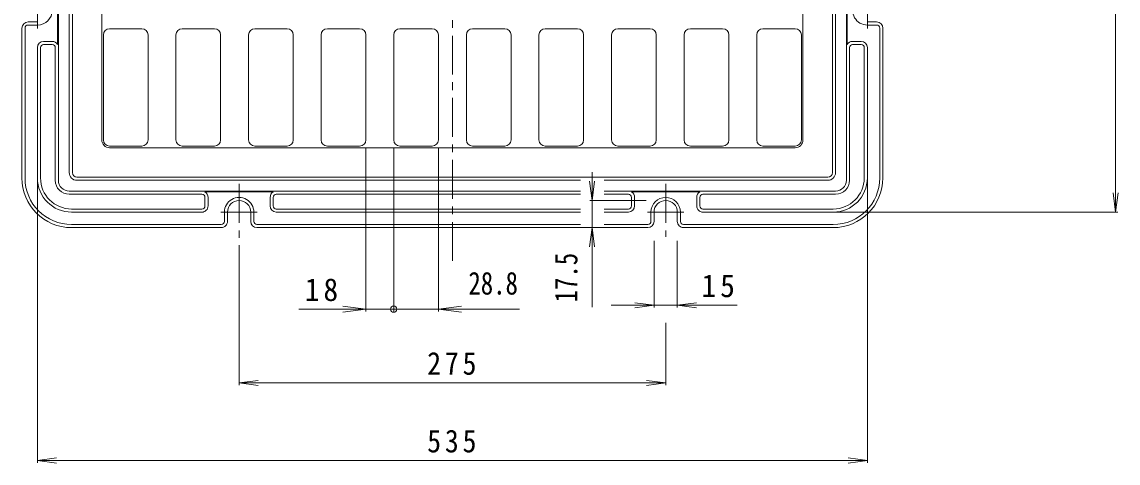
# Model space of a CAD drawing. Units: millimetres, scale not verified. Extents: x -760 to 885, y -678 to 526.
# Drawn here: x -744 to -37, y -259 to 25 of the extents above; entities that cross this region are included whole.
import ezdxf
from ezdxf.enums import TextEntityAlignment as Align

# ---------------------------------------------------------------- set-up
doc = ezdxf.new("R2010")
doc.units = ezdxf.units.MM
doc.header["$LTSCALE"] = 5
doc.header["$PDMODE"] = 32
doc.header["$PDSIZE"] = 4
doc.linetypes.add('CHAIN1', pattern=[8, 5, -1, 1, -1])
for name, color, linetype, lineweight in [('0-0', 3, 'Continuous', 9), ('0-1', 2, 'Continuous', 9), ('0-4', 7, 'Continuous', 9)]:
    doc.layers.add(name, color=color, linetype=linetype, lineweight=lineweight)
doc.styles.add('ＭＳ ゴシック', font='')
doc.styles.get('ＭＳ ゴシック').set_extended_font_data('MS Gothic')

msp = doc.modelspace()

# ---------------------------------------------------------------- linework, layer by layer
at = {"layer": '0-0'}
for p, q in [((-711.581, 412.203), (-711.581, -71.797)), ((-221.581, 412.203), (-221.581, -71.797)), ((-692.581, 391.203), (-692.581, -50.797)), ((-240.581, 391.203), (-240.581, -50.797)), ((-691.581, -50.797), (-691.581, 16.803)), ((-687.581, 20.803), (-666.781, 20.803)), ((-662.781, -50.797), (-662.781, 16.803)), ((-644.781, -50.797), (-644.781, 16.803)), ((-640.781, 20.803), (-619.981, 20.803)), ((-615.981, -50.797), (-615.981, 16.803)), ((-597.981, -50.797), (-597.981, 16.803)), ((-593.981, 20.803), (-573.181, 20.803)), ((-569.181, -50.797), (-569.181, 16.803)), ((-551.181, -50.797), (-551.181, 16.803)), ((-547.181, 20.803), (-526.381, 20.803)), ((-522.381, -50.797), (-522.381, 16.803)), ((-504.381, -50.797), (-504.381, 16.803)), ((-500.381, 20.803), (-479.581, 20.803)), ((-475.581, -50.797), (-475.581, 16.803)), ((-457.581, -50.797), (-457.581, 16.803)), ((-432.781, 20.803), (-453.581, 20.803)), ((-428.781, -50.797), (-428.781, 16.803)), ((-410.781, -50.797), (-410.781, 16.803)), ((-385.981, 20.803), (-406.781, 20.803)), ((-381.981, -50.797), (-381.981, 16.803)), ((-363.981, -50.797), (-363.981, 16.803)), ((-339.181, 20.803), (-359.981, 20.803)), ((-335.181, -50.797), (-335.181, 16.803)), ((-317.181, -50.797), (-317.181, 16.803)), ((-292.381, 20.803), (-313.181, 20.803)), ((-288.381, -50.797), (-288.381, 16.803)), ((-270.381, -50.797), (-270.381, 16.803)), ((-245.581, 20.803), (-266.381, 20.803)), ((-241.581, -50.797), (-241.581, 16.803)), ((-687.581, -54.797), (-666.781, -54.797)), ((-245.581, -55.797), (-687.581, -55.797)), ((-640.781, -54.797), (-619.981, -54.797)), ((-593.981, -54.797), (-573.181, -54.797)), ((-547.181, -54.797), (-526.381, -54.797)), ((-500.381, -54.797), (-479.581, -54.797)), ((-432.781, -54.797), (-453.581, -54.797)), ((-385.981, -54.797), (-406.781, -54.797)), ((-339.181, -54.797), (-359.981, -54.797)), ((-292.381, -54.797), (-313.181, -54.797)), ((-245.581, -54.797), (-266.381, -54.797)), ((-224.581, -74.797), (-708.581, -74.797))]:
    msp.add_line(p, q, dxfattribs=at)
for centre, radius, start, end in [((-687.581, 16.803), 4, 90, 180), ((-666.781, 16.803), 4, 0, 90), ((-640.781, 16.803), 4, 90, 180), ((-619.981, 16.803), 4, 0, 90), ((-593.981, 16.803), 4, 90, 180), ((-573.181, 16.803), 4, 0, 90), ((-547.181, 16.803), 4, 90, 180), ((-526.381, 16.803), 4, 0, 90), ((-500.381, 16.803), 4, 90, 180), ((-479.581, 16.803), 4, 0, 90), ((-453.581, 16.803), 4, 90, 180), ((-432.781, 16.803), 4, 0, 90), ((-406.781, 16.803), 4, 90, 180), ((-385.981, 16.803), 4, 0, 90), ((-359.981, 16.803), 4, 90, 180), ((-339.181, 16.803), 4, 0, 90), ((-313.181, 16.803), 4, 90, 180), ((-292.381, 16.803), 4, 0, 90), ((-266.381, 16.803), 4, 90, 180), ((-245.581, 16.803), 4, 0, 90), ((-687.581, -50.797), 5, 180, 270), ((-687.581, -50.797), 4, 180, 270), ((-666.781, -50.797), 4, 270, 0), ((-640.781, -50.797), 4, 180, 270), ((-619.981, -50.797), 4, 270, 0), ((-593.981, -50.797), 4, 180, 270), ((-573.181, -50.797), 4, 270, 0), ((-547.181, -50.797), 4, 180, 270), ((-526.381, -50.797), 4, 270, 0), ((-500.381, -50.797), 4, 180, 270), ((-479.581, -50.797), 4, 270, 0), ((-453.581, -50.797), 4, 180, 270), ((-432.781, -50.797), 4, 270, 0), ((-406.781, -50.797), 4, 180, 270), ((-385.981, -50.797), 4, 270, 0), ((-359.981, -50.797), 4, 180, 270), ((-339.181, -50.797), 4, 270, 0), ((-313.181, -50.797), 4, 180, 270), ((-292.381, -50.797), 4, 270, 0), ((-266.381, -50.797), 4, 180, 270), ((-245.581, -50.797), 4, 270, 0), ((-245.581, -50.797), 5, 270, 0), ((-708.581, -71.797), 3, 180, 270), ((-224.581, -71.797), 3, 270, 0)]:
    msp.add_arc(centre, radius, start, end, dxfattribs=at)
at = {"layer": '0-1', "linetype": 'CHAIN1'}
for p, q in [((-466.581, -128.694), (-466.581, 467.599)), ((-734.082, 44.456), (-734.082, 20.961)), ((-199.081, 44.456), (-199.081, 20.961)), ((-604.081, -79.147), (-604.081, -113.826)), ((-329.081, -79.147), (-329.081, -113.222)), ((-592.328, -97.297), (-615.823, -97.297)), ((-340.834, -97.297), (-317.339, -97.297))]:
    msp.add_line(p, q, dxfattribs=at)
at = {"layer": '0-1'}
for p, q in [((-720.581, -76.797), (-720.581, 417.203)), ((-212.581, -76.797), (-212.581, 417.203)), ((-713.581, -71.797), (-713.581, 412.203)), ((-219.581, -71.797), (-219.581, 412.203)), ((-721.081, 10.639), (-721.081, 54.766)), ((-212.081, 10.639), (-212.081, 54.766)), ((-744.081, -75.297), (-744.081, 21.203)), ((-742.081, -75.297), (-742.081, 21.203)), ((-734.082, 25.203), (-740.081, 25.203)), ((-740.081, 23.203), (-734.082, 23.203)), ((-734.081, 23.203), (-734.081, 23.216)), ((-733.082, 23.203), (-733.082, 23.216)), ((-200.081, 23.203), (-200.081, 23.216)), ((-199.081, 25.203), (-193.081, 25.203)), ((-199.081, 23.203), (-199.081, 23.216)), ((-193.081, 23.203), (-199.081, 23.203)), ((-191.081, -75.297), (-191.081, 21.203)), ((-189.081, -75.297), (-189.081, 21.203)), ((-734.081, -75.297), (-734.081, 8.703)), ((-732.081, -75.297), (-732.081, 8.703)), ((-730.081, 12.703), (-724.581, 12.703)), ((-724.581, 10.703), (-730.081, 10.703)), ((-722.581, -76.797), (-722.581, 8.703)), ((-210.581, -76.797), (-210.581, 8.703)), ((-203.081, 12.703), (-208.581, 12.703)), ((-208.581, 10.703), (-203.081, 10.703)), ((-201.081, -75.297), (-201.081, 8.703)), ((-199.081, -75.297), (-199.081, 8.703)), ((-383.974, -76.797), (-708.581, -76.797)), ((-224.581, -76.797), (-368.826, -76.797)), ((-713.581, -83.797), (-383.974, -83.797)), ((-626.145, -84.297), (-582.018, -84.297)), ((-368.826, -83.797), (-219.581, -83.797)), ((-307.018, -84.297), (-351.145, -84.297)), ((-628.081, -85.797), (-713.581, -85.797)), ((-626.081, -87.797), (-626.081, -93.297)), ((-624.081, -93.297), (-624.081, -87.797)), ((-584.081, -93.297), (-584.081, -87.797)), ((-582.081, -87.797), (-582.081, -93.297)), ((-383.974, -85.797), (-580.081, -85.797)), ((-353.081, -85.797), (-368.826, -85.797)), ((-351.081, -87.797), (-351.081, -93.297)), ((-349.081, -93.297), (-349.081, -87.797)), ((-309.081, -93.297), (-309.081, -87.797)), ((-307.081, -87.797), (-307.081, -93.297)), ((-305.081, -85.797), (-219.581, -85.797)), ((-712.081, -95.297), (-628.081, -95.297)), ((-628.081, -97.297), (-712.081, -97.297)), ((-613.581, -96.298), (-613.568, -96.298)), ((-613.581, -97.297), (-613.568, -97.297)), ((-613.581, -103.297), (-613.581, -97.297)), ((-611.581, -97.297), (-611.581, -103.297)), ((-596.581, -97.297), (-596.581, -103.297)), ((-594.581, -103.297), (-594.581, -97.297)), ((-580.081, -95.297), (-383.974, -95.297)), ((-383.974, -97.297), (-580.081, -97.297)), ((-368.826, -95.297), (-353.081, -95.297)), ((-353.081, -97.297), (-368.826, -97.297)), ((-338.581, -103.297), (-338.581, -97.297)), ((-336.581, -97.297), (-336.581, -103.297)), ((-321.581, -97.297), (-321.581, -103.297)), ((-319.581, -96.298), (-319.594, -96.298)), ((-319.581, -97.297), (-319.594, -97.297)), ((-319.581, -103.297), (-319.581, -97.297)), ((-221.081, -95.297), (-305.081, -95.297)), ((-305.081, -97.297), (-221.081, -97.297)), ((-615.581, -105.297), (-712.081, -105.297)), ((-383.974, -105.297), (-592.581, -105.297)), ((-340.581, -105.297), (-368.826, -105.297)), ((-317.581, -105.297), (-221.081, -105.297)), ((-615.581, -107.297), (-712.081, -107.297)), ((-340.581, -107.297), (-592.581, -107.297)), ((-317.581, -107.297), (-221.081, -107.297))]:
    msp.add_line(p, q, dxfattribs=at)
for centre, radius, start, end in [((-734.082, 32.703), 9.5, 269.99989, 89.99989), ((-199.081, 32.703), 9.5, 90.00011, 270.00011), ((-740.081, 21.203), 4, 90, 180), ((-740.081, 21.203), 2, 90, 180), ((-193.081, 21.203), 4, 0, 90), ((-193.081, 21.203), 2, 0, 90), ((-730.081, 8.703), 4, 90, 180), ((-730.081, 8.703), 2, 90, 180), ((-724.581, 8.703), 4, 28.95522, 90), ((-724.581, 8.703), 2, 0, 90), ((-208.581, 8.703), 4, 90, 151.04478), ((-208.581, 8.703), 2, 90, 180), ((-203.081, 8.703), 4, 0, 90), ((-203.081, 8.703), 2, 0, 90), ((-712.081, -75.297), 32, 180, 270), ((-712.081, -75.297), 30, 180, 270), ((-712.081, -75.297), 22, 180, 270), ((-712.081, -75.297), 20, 180, 270), ((-713.581, -76.797), 9, 180, 270), ((-713.581, -76.797), 7, 180, 270), ((-708.581, -71.797), 5, 180, 270), ((-224.581, -71.797), 5, 270, 0), ((-221.081, -75.297), 22, 270, 0), ((-221.081, -75.297), 20, 270, 0), ((-221.081, -75.297), 30, 270, 0), ((-221.081, -75.297), 32, 270, 0), ((-219.581, -76.797), 9, 270, 0), ((-219.581, -76.797), 7, 270, 0), ((-628.081, -87.797), 4, 0.00012, 61.04491), ((-580.081, -87.797), 4, 118.95534, 180.00012), ((-353.081, -87.797), 4, 359.99988, 61.04466), ((-305.081, -87.797), 4, 118.95509, 179.99988), ((-628.081, -87.797), 2, 0, 90), ((-604.081, -97.297), 9.5, 0.00021, 180.00021), ((-604.081, -97.297), 7.5, 0.0002, 180), ((-580.081, -87.797), 2, 90, 180), ((-353.081, -87.797), 2, 0, 90), ((-329.081, -97.297), 9.5, 359.99979, 179.99979), ((-329.081, -97.297), 7.5, 0, 179.9998), ((-305.081, -87.797), 2, 90, 180), ((-628.081, -93.297), 4, 270.00012, 0.00012), ((-628.081, -93.297), 2, 270, 0), ((-580.081, -93.297), 4, 180.00012, 270.00012), ((-580.081, -93.297), 2, 179.99976, 270), ((-353.081, -93.297), 2, 270, 0.00024), ((-353.081, -93.297), 4, 269.99988, 359.99988), ((-305.081, -93.297), 4, 179.99988, 269.99988), ((-305.081, -93.297), 2, 180, 270), ((-615.581, -103.297), 2, 270, 0), ((-615.581, -103.297), 4, 270.00012, 0.00012), ((-592.581, -103.297), 4, 180.00012, 270.00012), ((-592.581, -103.297), 2, 180, 270), ((-340.581, -103.297), 2, 270, 0), ((-340.581, -103.297), 4, 269.99988, 359.99988), ((-317.581, -103.297), 4, 179.99988, 269.99988), ((-317.581, -103.297), 2, 180, 270)]:
    msp.add_arc(centre, radius, start, end, dxfattribs=at)
at = {"layer": '0-4'}
for p, q in [((-39.081, -97.297), (-39.081, 437.703)), ((-734.082, 8.461), (-734.082, -258.797)), ((-199.081, 8.461), (-199.081, -258.797)), ((-522.381, -55.797), (-522.381, -161.297)), ((-504.381, -55.797), (-504.381, -161.297)), ((-475.581, -55.797), (-475.581, -161.297)), ((-376.581, -89.797), (-378.213, -77.404)), ((-376.581, -71.628), (-376.581, -158.617)), ((-376.581, -89.797), (-374.95, -77.404)), ((-341.581, -89.797), (-378.081, -89.797)), ((-39.081, -97.297), (-40.713, -84.904)), ((-39.081, -97.297), (-37.449, -84.904)), ((-304.839, -97.297), (-37.581, -97.297)), ((-376.581, -107.297), (-378.213, -119.69)), ((-376.581, -107.297), (-374.95, -119.69)), ((-604.081, -118.557), (-604.081, -208.797)), ((-336.581, -115.797), (-336.581, -158.797)), ((-321.581, -115.797), (-321.581, -158.797)), ((-423.391, -159.797), (-565.471, -159.797)), ((-522.381, -159.797), (-537.253, -157.84)), ((-522.381, -159.797), (-537.253, -161.755)), ((-475.581, -159.797), (-460.709, -157.84)), ((-475.581, -159.797), (-460.709, -161.755)), ((-282.91, -157.297), (-364.249, -157.297)), ((-336.581, -157.297), (-348.974, -155.666)), ((-336.581, -157.297), (-348.974, -158.929)), ((-321.581, -157.297), (-309.188, -155.666)), ((-321.581, -157.297), (-309.188, -158.929)), ((-329.081, -168.71), (-329.081, -208.797)), ((-604.081, -207.297), (-591.688, -205.666)), ((-604.081, -207.297), (-329.081, -207.297)), ((-604.081, -207.297), (-591.688, -208.929)), ((-329.081, -207.297), (-341.474, -205.666)), ((-329.081, -207.297), (-341.474, -208.929)), ((-734.082, -257.297), (-721.688, -255.666)), ((-734.082, -257.297), (-199.081, -257.297)), ((-734.082, -257.297), (-721.688, -258.929)), ((-199.081, -257.297), (-211.474, -255.666)), ((-199.081, -257.297), (-211.474, -258.929))]:
    msp.add_line(p, q, dxfattribs=at)
msp.add_point((-504.381, -159.797), dxfattribs=at)

# ---------------------------------------------------------------- texts
at = {"layer": '0-4', "color": 6, "style": 'ＭＳ ゴシック', "width": 0.8}
msp.add_text('17.5', height=14.66, rotation=90, dxfattribs=at).set_placement((-381.581, -155.433), align=Align.BOTTOM_LEFT)
msp.add_text('28.8', height=14.66, dxfattribs=at).set_placement((-456.249, -154.797), align=Align.BOTTOM_LEFT)
at = {"layer": '0-4', "color": 2, "char_height": 14.66, "attachment_point": 7, "style": 'ＭＳ ゴシック'}
for s, insert in [('\\T1.27;\\W0.95;18', (-561.736, -154.797)), ('\\T1.27;\\W0.95;15', (-305.979, -152.297)), ('\\T1.27;\\W0.9;275', (-482.831, -202.297)), ('\\T1.27;\\W0.9;535', (-482.831, -252.297))]:
    msp.add_mtext(s, dxfattribs=dict(at, insert=insert))

doc.saveas('drawing.dxf')
